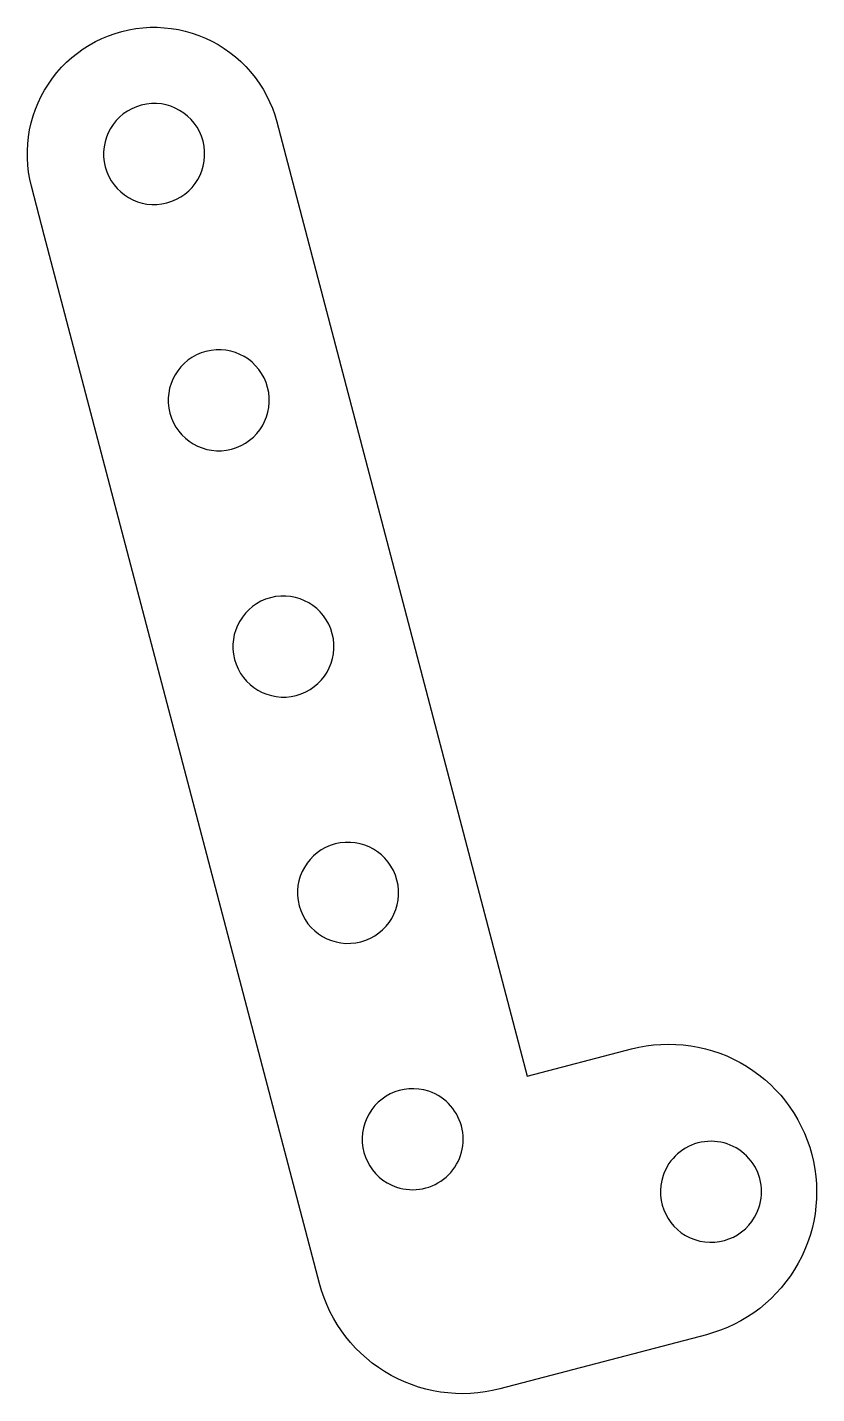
# Model space of a CAD drawing. Extents: x -7.9 to 7.9, y -13.7 to 13.7.
import ezdxf

# ---------------------------------------------------------------- set-up
doc = ezdxf.new("R2010")
doc.units = 0

msp = doc.modelspace()

# ---------------------------------------------------------------- linework, layer by layer
at = {"color": 1}
for p, q in [((-6.537, 13.396), (-6.409, 13.458)), ((-6.409, 13.458), (-6.277, 13.513)), ((-6.277, 13.513), (-6.143, 13.561)), ((-6.143, 13.561), (-6.006, 13.601)), ((-6.006, 13.601), (-5.868, 13.633)), ((-5.868, 13.633), (-5.728, 13.657)), ((-5.728, 13.657), (-5.586, 13.674)), ((-5.586, 13.674), (-5.444, 13.683)), ((-5.444, 13.683), (-5.302, 13.683)), ((-5.302, 13.683), (-5.159, 13.676)), ((-5.159, 13.676), (-5.018, 13.66)), ((-5.018, 13.66), (-4.877, 13.637)), ((-4.877, 13.637), (-4.739, 13.606)), ((-4.739, 13.606), (-4.602, 13.567)), ((-4.602, 13.567), (-4.467, 13.521)), ((-4.467, 13.521), (-4.335, 13.467)), ((-4.335, 13.467), (-4.207, 13.406)), ((-7.008, 13.078), (-6.897, 13.168)), ((-6.897, 13.168), (-6.781, 13.25)), ((-6.781, 13.25), (-6.661, 13.327)), ((-6.661, 13.327), (-6.537, 13.396)), ((-4.207, 13.406), (-4.082, 13.337)), ((-4.082, 13.337), (-3.961, 13.262)), ((-3.961, 13.262), (-3.845, 13.18)), ((-3.845, 13.18), (-3.733, 13.092)), ((-7.308, 12.775), (-7.214, 12.882)), ((-7.214, 12.882), (-7.114, 12.983)), ((-7.114, 12.983), (-7.008, 13.078)), ((-3.733, 13.092), (-3.626, 12.997)), ((-3.626, 12.997), (-3.525, 12.897)), ((-3.525, 12.897), (-3.43, 12.791)), ((-7.479, 12.547), (-7.397, 12.664)), ((-7.397, 12.664), (-7.308, 12.775)), ((-3.43, 12.791), (-3.341, 12.68)), ((-3.341, 12.68), (-3.258, 12.565)), ((-7.622, 12.302), (-7.554, 12.426)), ((-7.554, 12.426), (-7.479, 12.547)), ((-3.258, 12.565), (-3.182, 12.444)), ((-3.182, 12.444), (-3.112, 12.32)), ((-3.112, 12.32), (-3.05, 12.192)), ((-7.737, 12.041), (-7.683, 12.173)), ((-7.683, 12.173), (-7.622, 12.302)), ((-3.05, 12.192), (-2.995, 12.061)), ((-2.995, 12.061), (-2.947, 11.927)), ((-7.854, 11.631), (-7.823, 11.77)), ((-7.823, 11.77), (-7.784, 11.907)), ((-7.784, 11.907), (-7.737, 12.041)), ((-2.947, 11.927), (-2.907, 11.79)), ((-2.907, 11.79), (2.108, -7.327)), ((-7.877, 11.49), (-7.854, 11.631)), ((-7.9, 11.207), (-7.892, 11.349)), ((-7.892, 11.349), (-7.877, 11.49)), ((-7.899, 11.064), (-7.9, 11.207)), ((-7.891, 10.922), (-7.899, 11.064)), ((-7.874, 10.781), (-7.891, 10.922)), ((-7.85, 10.64), (-7.874, 10.781)), ((-7.817, 10.502), (-7.85, 10.64)), ((-7.561, 9.523), (-7.817, 10.502)), ((-2.052, -11.476), (-7.561, 9.523)), ((2.108, -7.327), (4.192, -6.78)), ((4.192, -6.78), (4.338, -6.746)), ((4.338, -6.746), (4.485, -6.719)), ((4.485, -6.719), (4.634, -6.7)), ((4.634, -6.7), (4.783, -6.688)), ((4.783, -6.688), (4.933, -6.684)), ((4.933, -6.684), (5.083, -6.687)), ((5.083, -6.687), (5.232, -6.698)), ((5.232, -6.698), (5.381, -6.716)), ((5.381, -6.716), (5.529, -6.742)), ((5.529, -6.742), (5.675, -6.776)), ((5.675, -6.776), (5.819, -6.816)), ((5.819, -6.816), (5.961, -6.864)), ((5.961, -6.864), (6.1, -6.92)), ((6.1, -6.92), (6.237, -6.982)), ((6.237, -6.982), (6.37, -7.051)), ((6.37, -7.051), (6.499, -7.126)), ((6.499, -7.126), (6.625, -7.208)), ((6.625, -7.208), (6.746, -7.297)), ((6.746, -7.297), (6.862, -7.391)), ((6.862, -7.391), (6.974, -7.491)), ((6.974, -7.491), (7.08, -7.597)), ((7.08, -7.597), (7.181, -7.708)), ((7.181, -7.708), (7.276, -7.823)), ((7.276, -7.823), (7.365, -7.944)), ((7.365, -7.944), (7.448, -8.069)), ((7.448, -8.069), (7.524, -8.198)), ((7.524, -8.198), (7.594, -8.33)), ((7.594, -8.33), (7.657, -8.466)), ((7.657, -8.466), (7.713, -8.605)), ((7.713, -8.605), (7.762, -8.747)), ((7.762, -8.747), (7.804, -8.891)), ((7.804, -8.891), (7.838, -9.037)), ((7.838, -9.037), (7.865, -9.184)), ((7.865, -9.184), (7.884, -9.333)), ((7.884, -9.333), (7.896, -9.482)), ((7.896, -9.482), (7.901, -9.632)), ((7.897, -9.782), (7.886, -9.931)), ((7.901, -9.632), (7.897, -9.782)), ((7.868, -10.08), (7.842, -10.228)), ((7.886, -9.931), (7.868, -10.08)), ((7.808, -10.374), (7.768, -10.518)), ((7.842, -10.228), (7.808, -10.374)), ((7.72, -10.66), (7.665, -10.799)), ((7.768, -10.518), (7.72, -10.66)), ((7.602, -10.936), (7.533, -11.069)), ((7.665, -10.799), (7.602, -10.936)), ((7.458, -11.198), (7.376, -11.324)), ((7.533, -11.069), (7.458, -11.198)), ((-2.01, -11.62), (-2.052, -11.476)), ((7.287, -11.445), (7.193, -11.561)), ((7.376, -11.324), (7.287, -11.445)), ((-1.961, -11.762), (-2.01, -11.62)), ((-1.905, -11.901), (-1.961, -11.762)), ((7.093, -11.673), (6.987, -11.779)), ((7.193, -11.561), (7.093, -11.673)), ((-1.842, -12.037), (-1.905, -11.901)), ((-1.772, -12.17), (-1.842, -12.037)), ((6.761, -11.975), (6.64, -12.064)), ((6.876, -11.88), (6.761, -11.975)), ((6.987, -11.779), (6.876, -11.88)), ((-1.696, -12.299), (-1.772, -12.17)), ((-1.613, -12.423), (-1.696, -12.299)), ((6.254, -12.293), (6.118, -12.356)), ((6.386, -12.223), (6.254, -12.293)), ((6.515, -12.147), (6.386, -12.223)), ((6.64, -12.064), (6.515, -12.147)), ((-1.524, -12.544), (-1.613, -12.423)), ((-1.429, -12.66), (-1.524, -12.544)), ((5.693, -12.503), (1.56, -13.587)), ((5.837, -12.461), (5.693, -12.503)), ((5.979, -12.412), (5.837, -12.461)), ((6.118, -12.356), (5.979, -12.412)), ((-1.328, -12.771), (-1.429, -12.66)), ((-1.222, -12.876), (-1.328, -12.771)), ((-1.11, -12.976), (-1.222, -12.876)), ((-0.994, -13.071), (-1.11, -12.976)), ((-0.873, -13.159), (-0.994, -13.071)), ((-0.747, -13.241), (-0.873, -13.159)), ((-0.618, -13.317), (-0.747, -13.241)), ((-0.485, -13.386), (-0.618, -13.317)), ((-0.348, -13.448), (-0.485, -13.386)), ((-0.209, -13.503), (-0.348, -13.448)), ((-0.067, -13.551), (-0.209, -13.503)), ((0.077, -13.592), (-0.067, -13.551)), ((0.223, -13.625), (0.077, -13.592)), ((0.371, -13.651), (0.223, -13.625)), ((0.52, -13.67), (0.371, -13.651)), ((0.669, -13.681), (0.52, -13.67)), ((0.819, -13.684), (0.669, -13.681)), ((0.969, -13.68), (0.819, -13.684)), ((1.118, -13.668), (0.969, -13.68)), ((1.267, -13.648), (1.118, -13.668)), ((1.414, -13.621), (1.267, -13.648)), ((1.56, -13.587), (1.414, -13.621))]:
    msp.add_line(p, q, dxfattribs=at)
for centre, start, end in [((-5.362, 11.146), 104.6975, -75.3025), ((-5.362, 11.146), -75.3025, 104.6975), ((-4.068, 6.213), 104.6994, -75.3006), ((-4.068, 6.213), -75.3006, 104.6994), ((-2.774, 1.28), 104.6994, -75.3006), ((-2.774, 1.28), -75.3006, 104.6994), ((-1.48, -3.653), 104.699, -75.301), ((-1.48, -3.653), -75.301, 104.699), ((-0.186, -8.587), 71.3215, -108.6785), ((-0.186, -8.587), -108.6785, 71.3215), ((5.786, -9.64), -18.6783, 161.3217), ((5.786, -9.64), 161.3217, -18.6783)]:
    msp.add_arc(centre, 1.012, start, end, dxfattribs=at)

doc.saveas('drawing.dxf')
